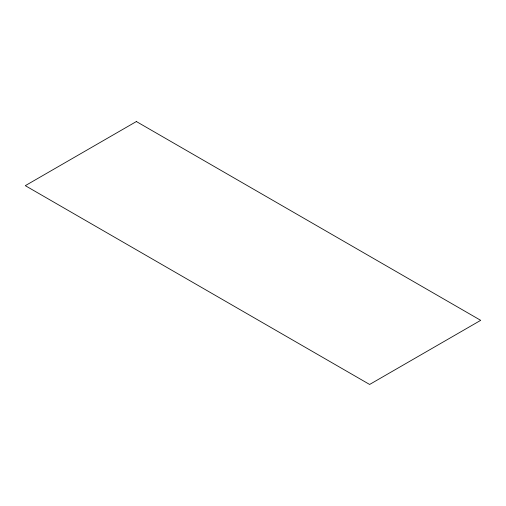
<?xml version="1.0" encoding="UTF-8"?>
<svg xmlns="http://www.w3.org/2000/svg" width="506" height="506" viewBox="0 0 506 506"><rect width="100%" height="100%" fill="white"/><g stroke="black" fill="none" stroke-linecap="round" stroke-linejoin="round"><path stroke-width="0.76" d="M136.373 121.541L25.3 185.664L369.627 384.459L480.7 320.336L136.373 121.541"/></g></svg>
